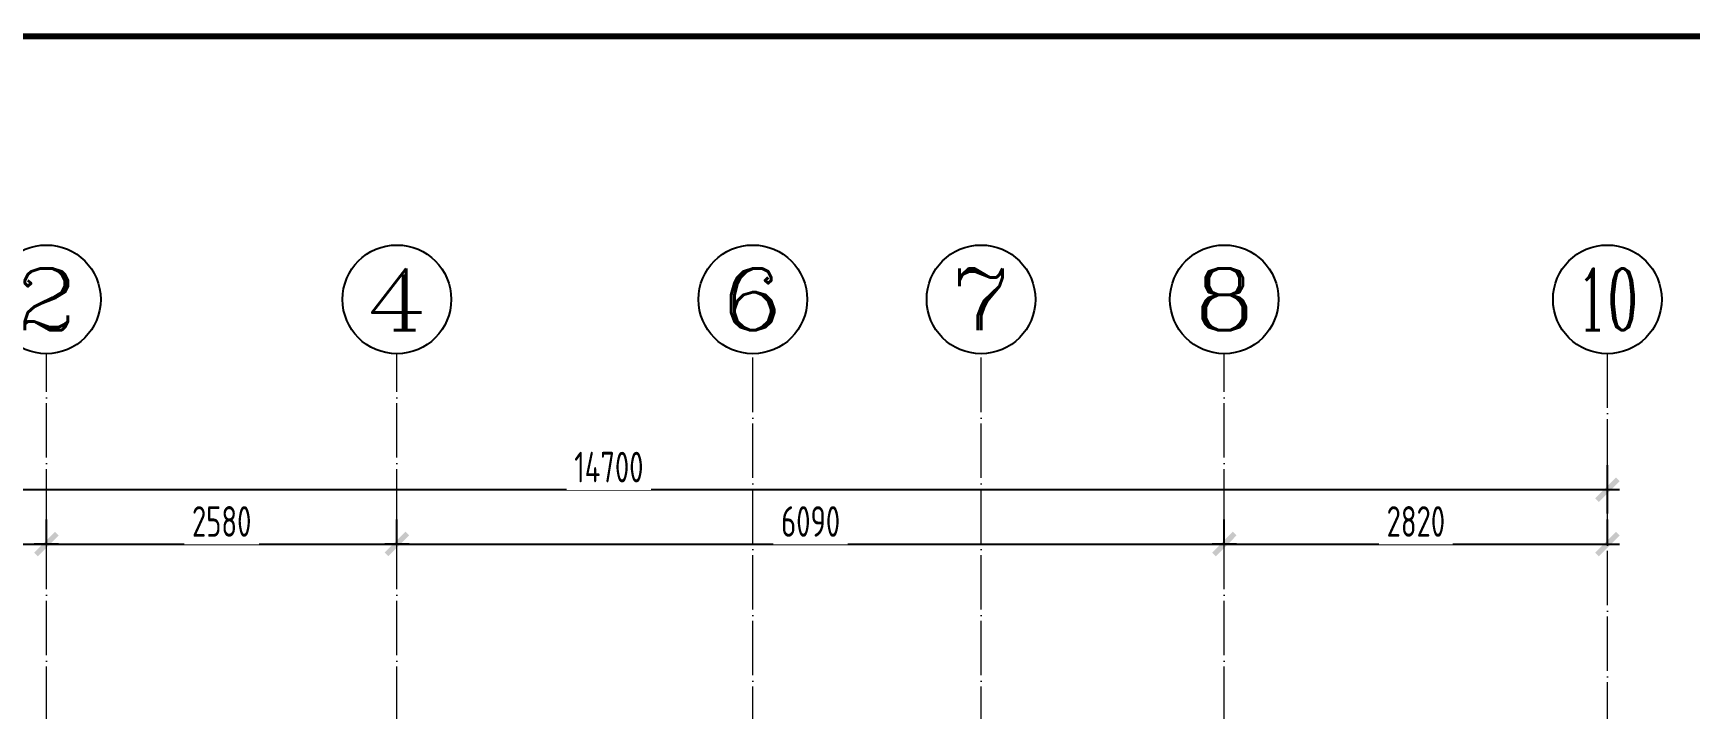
# Model space of a CAD drawing. Header units: inches. Extents: x -50945 to 250244, y -404780 to 18493.
# Drawn here: x 102031 to 114226, y -275250 to -270280 of the extents above; entities that cross this region are included whole.
import ezdxf
from ezdxf.enums import TextEntityAlignment as Align

# ---------------------------------------------------------------- set-up
doc = ezdxf.new("R2010")
doc.units = ezdxf.units.IN
doc.header["$MEASUREMENT"] = 0
doc.linetypes.add('DOTE', pattern=[2.42, 2, -0.2, 0.02, -0.2])
for name, color, linetype in [('15开关布置图-YJ', 2, 'Continuous'), ('AXIS', 1, 'Continuous'), ('AXIS_TEXT', 7, 'Continuous'), ('A图框', 7, 'Continuous'), ('D-ARCHI', 250, 'Continuous'), ('外标注', 50, 'Continuous')]:
    doc.layers.add(name, color=color, linetype=linetype)
doc.styles.add('_TCH_AXIS', font='COMPLEX', dxfattribs={"bigfont": 'GBCBIG'})
doc.styles.add('COMPLEX', font='COMPLEX')
doc.styles.add('HBA-DIMT', font='ARCHS.SHX', dxfattribs={"width": 0.8})
doc.dimstyles.new('HBA_40', dxfattribs={"dimscale": 50, "dimtxt": 2.5, "dimasz": 0.1, "dimexe": 2, "dimexo": 2.5, "dimgap": 0.6, "dimtad": 1, "dimdec": 0, "dimrnd": 5, "dimzin": 0, "dimtxsty": 'HBA-DIMT', "dimblk": 'HBA_DIMENSION_TICK', "dimblk1": 'HBA_DIMENSION_TICK', "dimblk2": 'HBA_DIMENSION_TICK', "dimcen": 0.125, "dimclrd": 44, "dimclre": 44, "dimclrt": 2, "dimadec": 0, "dimazin": 0, "dimtfac": 1, "dimtdec": 0, "dimtix": 1, "dimtmove": 1, "dimatfit": 3, "dimldrblk": 'HBA_Leader_Dot', "dimfxl": 0, "dimtvp": 1, "dimtfill": 1, "dimtolj": 1, "dimtzin": 0, "dimarcsym": 0})

# ---------------------------------------------------------------- blocks, each defined once
blk = doc.blocks.new('HBA_DIMENSION_TICK')
at = {"color": 0, "linetype": 'ByBlock'}
for p, q in [((-10, 0), (0, 0)), ((0, 0), (10, 0))]:
    blk.add_line(p, q, dxfattribs=at)
at = {"color": 50, "linetype": 'ByBlock'}
blk.add_solid([(-10, -7), (-7, -10), (7, 10), (10, 7)], dxfattribs=at)
blk = doc.blocks.new('*D753')
at = {"layer": 'Defpoints', "color": 0, "transparency": 16777216}
for p in [(102129, -274038), (98919, -274263), (102129, -274263)]:
    blk.add_point(p, dxfattribs=at)
at = {"layer": '外标注', "color": 44, "lineweight": -2, "transparency": 16777216}
for p, q in [((98919, -274038), (98919, -273858)), ((102129, -274038), (102129, -273858)), ((98928, -274038), (102120, -274038))]:
    blk.add_line(p, q, dxfattribs=at)
at = {"layer": '外标注', "color": 44, "lineweight": -2, "transparency": 16777216, "xscale": 9, "yscale": 9, "zscale": 9, "rotation": 180}
blk.add_blockref('HBA_DIMENSION_TICK', (98919, -274038), dxfattribs=at)
at = {"layer": '外标注', "color": 44, "lineweight": -2, "transparency": 16777216, "xscale": 9, "yscale": 9, "zscale": 9}
blk.add_blockref('HBA_DIMENSION_TICK', (102129, -274038), dxfattribs=at)
at = {"layer": '外标注', "color": 2, "transparency": 16777216, "insert": (100524, -273872), "char_height": 225, "attachment_point": 5, "style": 'HBA-DIMT', "bg_fill": 3, "box_fill_scale": 1.25, "bg_fill_color": 256, "bg_fill_true_color": 13158600, "bg_fill_transparency": 0}
blk.add_mtext('\\A1;3210', dxfattribs=at)
blk = doc.blocks.new('HBA_Leader_Dot')
at = {"color": 0, "linetype": 'ByBlock'}
blk.add_line((-5, 0), (-10, 0), dxfattribs=at)
at = {"color": 0, "linetype": 'ByBlock', "const_width": 5}
blk.add_lwpolyline([(-2.5, 0, 1), (2.5, 0, 1)], format="xyb", close=True, dxfattribs=at)
blk = doc.blocks.new('*D754')
at = {"layer": 'Defpoints', "color": 0, "transparency": 16777216}
for p in [(104709, -274038), (102129, -274263), (104709, -274263)]:
    blk.add_point(p, dxfattribs=at)
at = {"layer": '外标注', "color": 44, "lineweight": -2, "transparency": 16777216}
for p, q in [((102129, -274038), (102129, -273858)), ((104709, -274038), (104709, -273858)), ((102138, -274038), (104700, -274038))]:
    blk.add_line(p, q, dxfattribs=at)
at = {"layer": '外标注', "color": 44, "lineweight": -2, "transparency": 16777216, "xscale": 9, "yscale": 9, "zscale": 9, "rotation": 180}
blk.add_blockref('HBA_DIMENSION_TICK', (102129, -274038), dxfattribs=at)
at = {"layer": '外标注', "color": 44, "lineweight": -2, "transparency": 16777216, "xscale": 9, "yscale": 9, "zscale": 9}
blk.add_blockref('HBA_DIMENSION_TICK', (104709, -274038), dxfattribs=at)
at = {"layer": '外标注', "color": 2, "transparency": 16777216, "insert": (103419, -273872), "char_height": 225, "attachment_point": 5, "style": 'HBA-DIMT', "bg_fill": 3, "box_fill_scale": 1.25, "bg_fill_color": 256, "bg_fill_true_color": 13158600, "bg_fill_transparency": 0}
blk.add_mtext('\\A1;2580', dxfattribs=at)
blk = doc.blocks.new('*D755')
at = {"layer": 'Defpoints', "color": 0, "transparency": 16777216}
for p in [(110799, -274038), (104709, -274263), (110799, -274263)]:
    blk.add_point(p, dxfattribs=at)
at = {"layer": '外标注', "color": 44, "lineweight": -2, "transparency": 16777216}
for p, q in [((104709, -274038), (104709, -273858)), ((110799, -274038), (110799, -273858)), ((104718, -274038), (110790, -274038))]:
    blk.add_line(p, q, dxfattribs=at)
at = {"layer": '外标注', "color": 44, "lineweight": -2, "transparency": 16777216, "xscale": 9, "yscale": 9, "zscale": 9, "rotation": 180}
blk.add_blockref('HBA_DIMENSION_TICK', (104709, -274038), dxfattribs=at)
at = {"layer": '外标注', "color": 44, "lineweight": -2, "transparency": 16777216, "xscale": 9, "yscale": 9, "zscale": 9}
blk.add_blockref('HBA_DIMENSION_TICK', (110799, -274038), dxfattribs=at)
at = {"layer": '外标注', "color": 2, "transparency": 16777216, "insert": (107754, -273872), "char_height": 225, "attachment_point": 5, "style": 'HBA-DIMT', "bg_fill": 3, "box_fill_scale": 1.25, "bg_fill_color": 256, "bg_fill_true_color": 13158600, "bg_fill_transparency": 0}
blk.add_mtext('\\A1;6090', dxfattribs=at)
blk = doc.blocks.new('*D756')
at = {"layer": 'Defpoints', "color": 0, "transparency": 16777216}
for p in [(113619, -274038), (110799, -274263), (113619, -274263)]:
    blk.add_point(p, dxfattribs=at)
at = {"layer": '外标注', "color": 44, "lineweight": -2, "transparency": 16777216}
for p, q in [((110799, -274038), (110799, -273858)), ((113619, -274038), (113619, -273858)), ((110808, -274038), (113610, -274038))]:
    blk.add_line(p, q, dxfattribs=at)
at = {"layer": '外标注', "color": 44, "lineweight": -2, "transparency": 16777216, "xscale": 9, "yscale": 9, "zscale": 9, "rotation": 180}
blk.add_blockref('HBA_DIMENSION_TICK', (110799, -274038), dxfattribs=at)
at = {"layer": '外标注', "color": 44, "lineweight": -2, "transparency": 16777216, "xscale": 9, "yscale": 9, "zscale": 9}
blk.add_blockref('HBA_DIMENSION_TICK', (113619, -274038), dxfattribs=at)
at = {"layer": '外标注', "color": 2, "transparency": 16777216, "insert": (112209, -273872), "char_height": 225, "attachment_point": 5, "style": 'HBA-DIMT', "bg_fill": 3, "box_fill_scale": 1.25, "bg_fill_color": 256, "bg_fill_true_color": 13158600, "bg_fill_transparency": 0}
blk.add_mtext('\\A1;2820', dxfattribs=at)
blk = doc.blocks.new('*D757')
at = {"layer": 'Defpoints', "color": 0, "transparency": 16777216}
for p in [(113619, -273638), (98919, -274038), (113619, -274038)]:
    blk.add_point(p, dxfattribs=at)
at = {"layer": '外标注', "color": 44, "lineweight": -2, "transparency": 16777216}
for p, q in [((98919, -273813), (98919, -273458)), ((113619, -273813), (113619, -273458)), ((98928, -273638), (113610, -273638))]:
    blk.add_line(p, q, dxfattribs=at)
at = {"layer": '外标注', "color": 44, "lineweight": -2, "transparency": 16777216, "xscale": 9, "yscale": 9, "zscale": 9, "rotation": 180}
blk.add_blockref('HBA_DIMENSION_TICK', (98919, -273638), dxfattribs=at)
at = {"layer": '外标注', "color": 44, "lineweight": -2, "transparency": 16777216, "xscale": 9, "yscale": 9, "zscale": 9}
blk.add_blockref('HBA_DIMENSION_TICK', (113619, -273638), dxfattribs=at)
at = {"layer": '外标注', "color": 2, "transparency": 16777216, "insert": (106269, -273472), "char_height": 225, "attachment_point": 5, "style": 'HBA-DIMT', "bg_fill": 3, "box_fill_scale": 1.25, "bg_fill_color": 256, "bg_fill_true_color": 13158600, "bg_fill_transparency": 0}
blk.add_mtext('\\A1;14700', dxfattribs=at)
blk = doc.blocks.new('_AXISO')
blk.add_circle((0, 0), 0.5)
at = {"layer": 'AXIS_TEXT', "style": 'COMPLEX', "width": 1.041667}
blk.add_attdef('A', text='', height=0.56, dxfattribs=at).set_placement((-0.25, -0.28), (0.25, -0.28), align=Align.FIT)
blk = doc.blocks.new('gegeg')
at = {"layer": 'A图框', "const_width": 42}
blk.add_lwpolyline([(133537, -40125), (133537, -39568), (162237, -39568), (162237, -57908)], dxfattribs=at)

msp = doc.modelspace()

# ---------------------------------------------------------------- block references
at = {"layer": 'AXIS'}
ref = msp.add_blockref('_AXISO', (102128.67, -272238.38), dxfattribs=dict(at, xscale=800, yscale=800, zscale=800))
ref.add_attrib('A', '2', dxfattribs={"layer": 'AXIS_TEXT', "height": 452.55, "style": '_TCH_AXIS', "width": 1.5}).set_placement((101902.4, -272464.65), (102354.95, -272464.65), align=Align.FIT)
ref = msp.add_blockref('_AXISO', (104708.67, -272238.38), dxfattribs=dict(at, xscale=800, yscale=800, zscale=800))
ref.add_attrib('A', '4', dxfattribs={"layer": 'AXIS_TEXT', "height": 452.55, "style": '_TCH_AXIS', "width": 1.3125}).set_placement((104482.4, -272464.65), (104934.95, -272464.65), align=Align.FIT)
ref = msp.add_blockref('_AXISO', (107328.37, -272238.38), dxfattribs=dict(at, xscale=800, yscale=800, zscale=800))
ref.add_attrib('A', '6', dxfattribs={"layer": 'AXIS_TEXT', "height": 452.55, "style": '_TCH_AXIS', "width": 1.5}).set_placement((107102.1, -272464.65), (107554.64, -272464.65), align=Align.FIT)
ref = msp.add_blockref('_AXISO', (109008.37, -272238.38), dxfattribs=dict(at, xscale=800, yscale=800, zscale=800))
ref.add_attrib('A', '7', dxfattribs={"layer": 'AXIS_TEXT', "height": 452.55, "style": '_TCH_AXIS', "width": 1.5}).set_placement((108782.1, -272464.65), (109234.64, -272464.65), align=Align.FIT)
ref = msp.add_blockref('_AXISO', (110798.67, -272238.38), dxfattribs=dict(at, xscale=800, yscale=800, zscale=800))
ref.add_attrib('A', '8', dxfattribs={"layer": 'AXIS_TEXT', "height": 452.55, "style": '_TCH_AXIS', "width": 1.5}).set_placement((110572.4, -272464.65), (111024.95, -272464.65), align=Align.FIT)
ref = msp.add_blockref('_AXISO', (113618.67, -272238.38), dxfattribs=dict(at, xscale=800, yscale=800, zscale=800))
ref.add_attrib('A', '10', dxfattribs={"layer": 'AXIS_TEXT', "height": 452.548, "style": '_TCH_AXIS', "width": 0.724138}).set_placement((113392.4, -272464.65), (113844.95, -272464.65), align=Align.FIT)

# ---------------------------------------------------------------- dimensions: what is measured, and where the dimension line sits
at = {"layer": '外标注'}
dim = msp.add_linear_dim(base=(102128.67, -274038.38), p1=(98918.67, -274262.96), p2=(102128.67, -274262.96), dimstyle='HBA_40', override={"dimscale": 90, "dimfxl": 200, "dimfxlon": 1}, dxfattribs=at)
dim.commit()
dim.dimension.update_dxf_attribs({"geometry": '*D753', "text_midpoint": (100523.67, -273871.88)})

# ---------------------------------------------------------------- next in the draw order: dimensions: what is measured, and where the dimension line sits
dim = msp.add_linear_dim(base=(104708.67, -274038.38), p1=(102128.67, -274262.96), p2=(104708.67, -274262.96), dimstyle='HBA_40', override={"dimscale": 90, "dimfxl": 200, "dimfxlon": 1}, dxfattribs=at)
dim.commit()
dim.dimension.update_dxf_attribs({"geometry": '*D754', "text_midpoint": (103418.67, -273871.88)})

# ---------------------------------------------------------------- next in the draw order: dimensions: what is measured, and where the dimension line sits
dim = msp.add_linear_dim(base=(110798.67, -274038.38), p1=(104708.67, -274262.96), p2=(110798.67, -274262.96), dimstyle='HBA_40', override={"dimscale": 90, "dimfxl": 200, "dimfxlon": 1}, dxfattribs=at)
dim.commit()
dim.dimension.update_dxf_attribs({"geometry": '*D755', "text_midpoint": (107753.67, -273871.88)})

# ---------------------------------------------------------------- next in the draw order: dimensions: what is measured, and where the dimension line sits
dim = msp.add_linear_dim(base=(113618.67, -274038.38), p1=(110798.67, -274262.96), p2=(113618.67, -274262.96), dimstyle='HBA_40', override={"dimscale": 90, "dimfxl": 200, "dimfxlon": 1}, dxfattribs=at)
dim.commit()
dim.dimension.update_dxf_attribs({"geometry": '*D756', "text_midpoint": (112208.67, -273871.88)})

# ---------------------------------------------------------------- next in the draw order: dimensions: what is measured, and where the dimension line sits
dim = msp.add_linear_dim(base=(113618.67, -273638.38), p1=(98918.67, -274038.38), p2=(113618.67, -274038.38), dimstyle='HBA_40', override={"dimscale": 90, "dimfxl": 200, "dimfxlon": 1}, dxfattribs=at)
dim.commit()
dim.dimension.update_dxf_attribs({"geometry": '*D757', "text_midpoint": (106268.67, -273471.88)})

# ---------------------------------------------------------------- next in the draw order: linework, layer by layer
at = {"layer": 'D-ARCHI', "color": 251, "linetype": 'DOTE', "lineweight": 5, "ltscale": 200}
for p, q in [((102128.67, -280178.62), (102128.67, -272638.38)), ((104708.67, -280178.62), (104708.67, -272638.38)), ((107328.37, -287586.95), (107328.37, -272638.38)), ((109008.37, -287586.95), (109008.37, -272638.38)), ((110798.67, -280178.62), (110798.67, -272638.38)), ((113618.67, -286586.95), (113618.67, -272638.38))]:
    msp.add_line(p, q, dxfattribs=at)

# ---------------------------------------------------------------- next in the draw order: block references
at = {"layer": '15开关布置图-YJ', "color": 2, "xscale": 1.081091401797356, "yscale": 1.081091401797356, "zscale": 1.081091401797356}
msp.add_blockref('gegeg', (-52664.31, -227526.41), dxfattribs=at)

doc.saveas('drawing.dxf')
